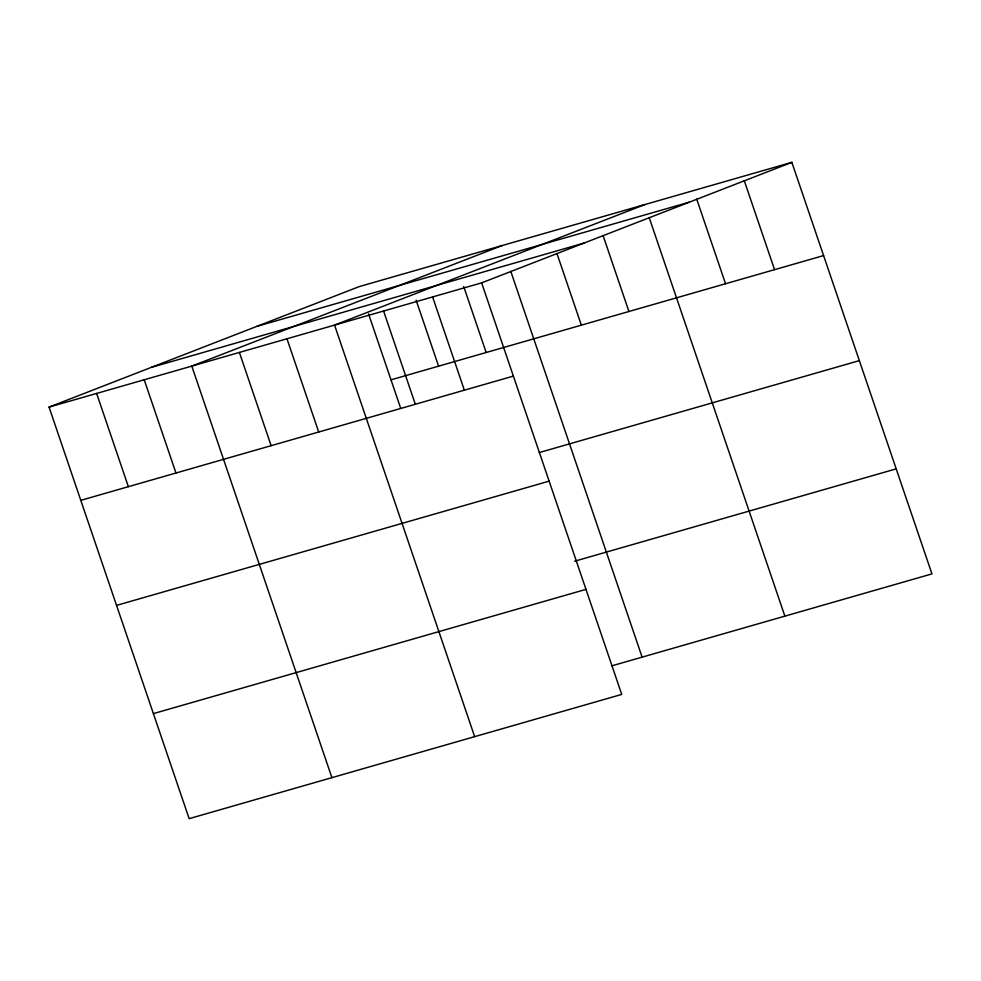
<?xml version="1.0" encoding="UTF-8"?>
<svg xmlns="http://www.w3.org/2000/svg" width="981" height="981" viewBox="0 0 981 981"><rect width="100%" height="100%" fill="white"/><g stroke="black" fill="none" stroke-linecap="round" stroke-linejoin="round"><path stroke-width="1.47" d="M49.05 407.103L481.634 282.859L621.733 694.413L189.149 818.657L49.05 407.103L359.267 286.587L791.851 162.343L931.95 573.897L611.837 665.841M502.014 245.593L191.798 366.109L331.909 777.651M644.762 204.588L334.558 325.103L474.657 736.657M481.634 282.859L791.851 162.343M256.887 326.354L689.471 202.111M151.417 367.335L584.002 243.092M391.002 379.831L823.586 255.587M80.798 500.347L513.382 376.103M539.231 452.572L859.344 360.628M116.555 605.387L549.139 481.144M574.633 561.206L896.193 468.857M153.392 713.616L585.976 589.373M744.285 180.725L774.561 269.677M696.718 199.118L725.535 283.754M649.164 217.5L784.874 616.142M603.045 235.465L628.931 311.504M556.926 253.441L581.341 325.165M510.807 271.406L642.114 657.135M463.706 286.513L486.171 352.498M432.609 296.936L464.356 390.18M416.128 300.174L438.593 366.171M383.583 311.026L415.331 404.27M368.537 313.846L400.665 408.219M286.967 338.776L318.715 432.02M239.389 352.437L271.136 445.681M144.219 379.77L175.967 473.014M96.629 393.442L128.376 486.686"/></g></svg>
